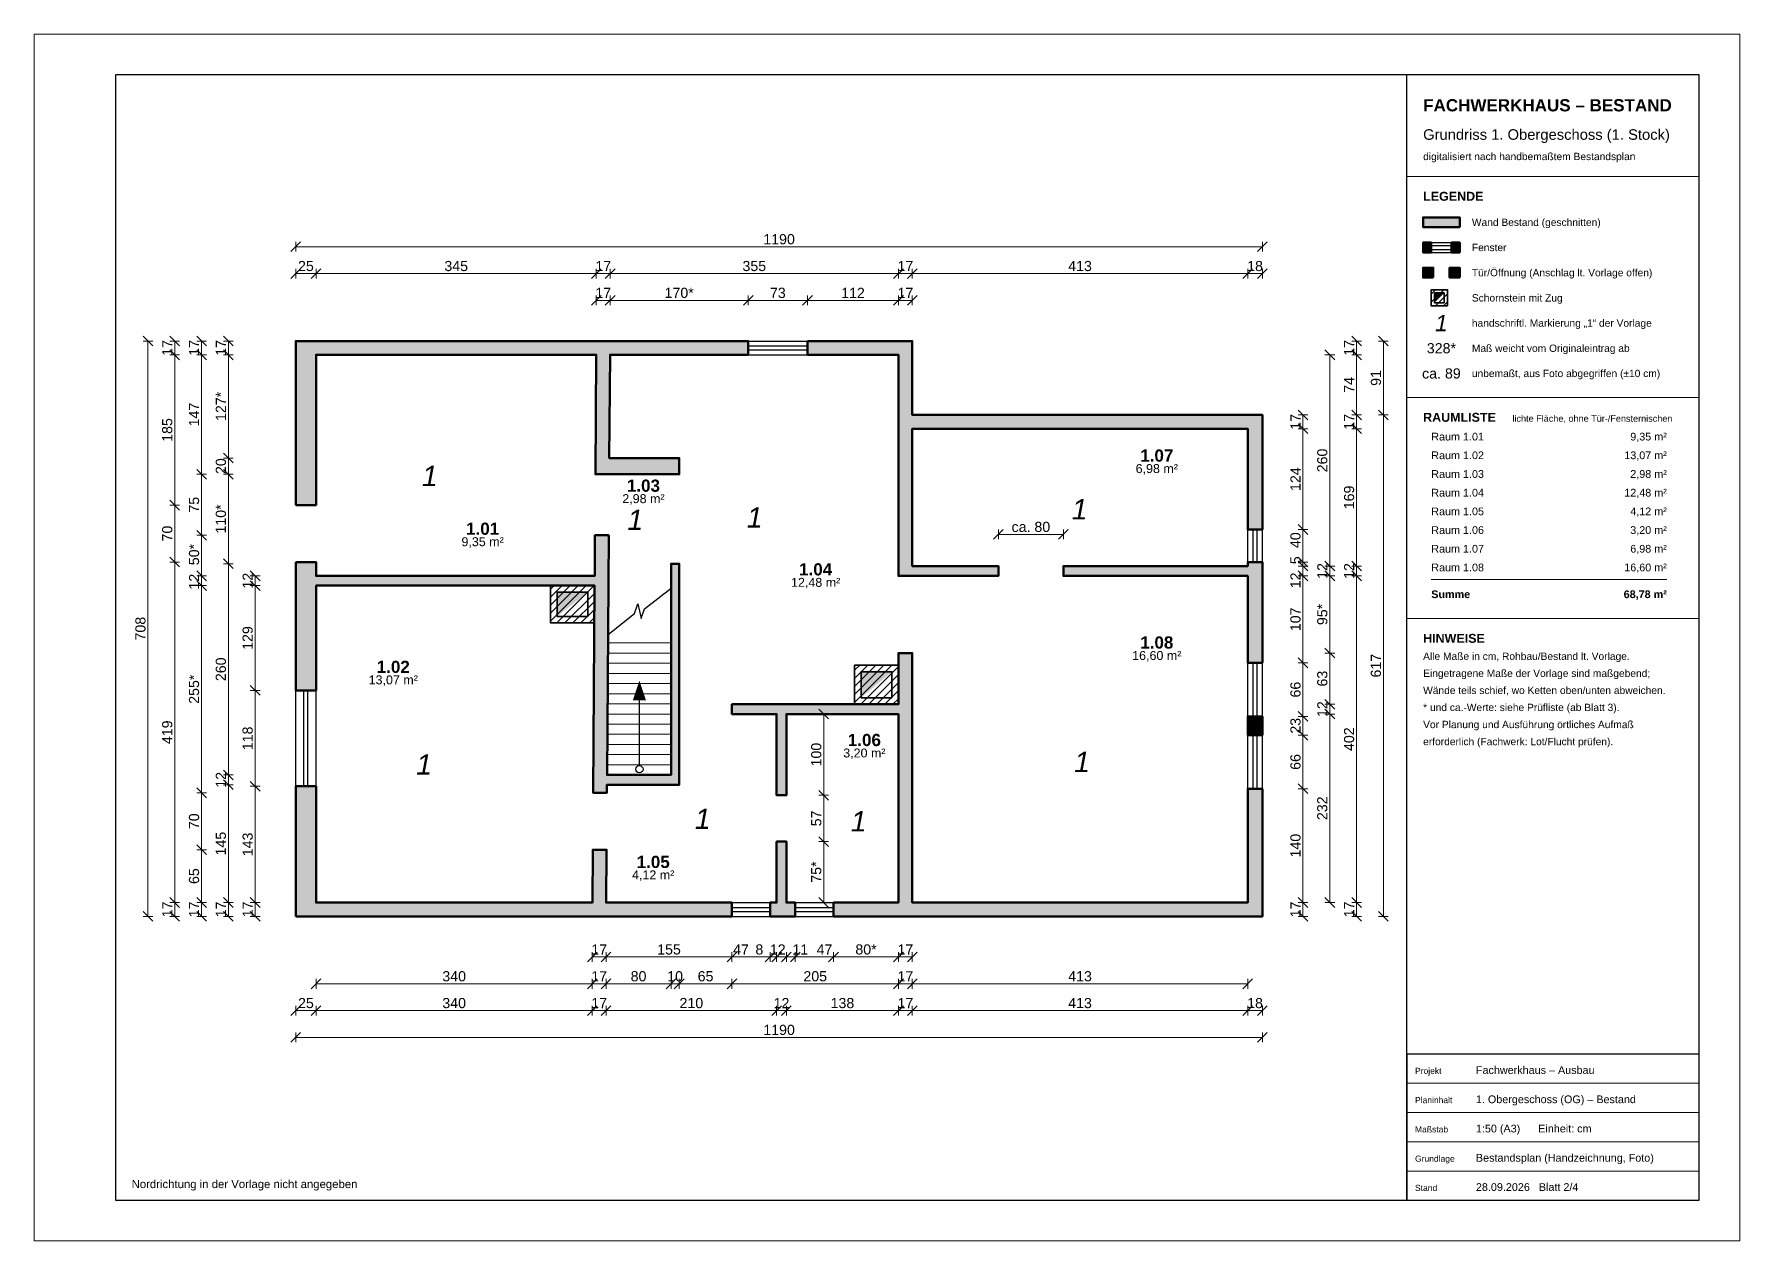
# Model space of a CAD drawing. Header units: centimetres. Extents: x -322 to 1778, y -399 to 1086.
import ezdxf
from ezdxf.enums import TextEntityAlignment as Align

# ---------------------------------------------------------------- set-up
doc = ezdxf.new("R2010")
doc.units = ezdxf.units.CM
for name, color, linetype, lineweight in [('BEMASSUNG', 7, 'Continuous', 18), ('FENSTER', 7, 'Continuous', 25), ('HINWEIS_PRUEFEN', 1, 'Continuous', 18), ('MARKIERUNG_1_VORLAGE', 5, 'Continuous', 25), ('PLANKOPF', 7, 'Continuous', 25), ('PLANKOPF_DUENN', 7, 'Continuous', 13), ('RAUMSTEMPEL', 7, 'Continuous', 18), ('SCHORNSTEIN', 7, 'Continuous', 35), ('TREPPE', 7, 'Continuous', 18), ('TREPPE_LAUFLINIE', 7, 'Continuous', 25), ('WAND', 7, 'Continuous', 50), ('WAND_FUELLUNG', 8, 'Continuous', 0)]:
    doc.layers.add(name, color=color, linetype=linetype, lineweight=lineweight)
doc.styles.add('HAND', font='ariali.ttf')
doc.styles.add('PLAN', font='arial.ttf')
doc.styles.add('PLAN_FETT', font='arialbd.ttf')
doc.dimstyles.new('BESTAND_1_50', dxfattribs={"dimscale": 5, "dimtxt": 2.5, "dimasz": 1.5, "dimexe": 1.2, "dimexo": 0, "dimgap": 0.6, "dimtad": 1, "dimdec": 0, "dimtxsty": 'PLAN', "dimtsz": 1.2, "dimcen": 2.5, "dimclrd": 7, "dimclre": 7, "dimclrt": 7, "dimazin": 3, "dimtfac": 1, "dimtmove": 2, "dimatfit": 3, "dimlwd": 18, "dimlwe": 13})

msp = doc.modelspace()

# ---------------------------------------------------------------- hatches: boundary and pattern name
at = {"layer": 'SCHORNSTEIN'}
h = msp.add_hatch(dxfattribs=at)
h.set_pattern_fill('ANSI31', scale=2.2)
h.paths.add_polyline_path([(1397.9, 751.1), (1397.9, 771.1), (1417.9, 771.1), (1417.9, 751.1)])
h.paths.add_polyline_path([(1413.9, 767.1), (1401.9, 767.1), (1401.9, 755.1), (1413.9, 755.1)], flags=0)
h = msp.add_hatch(color=7, dxfattribs=at)
h.dxf.hatch_style = 1
h.paths.add_polyline_path([(1401.9, 755.1), (1413.9, 767.1), (1401.9, 767.1)])
h = msp.add_hatch(dxfattribs=at)
h.set_pattern_fill('ANSI31', scale=2.2)
h.paths.add_polyline_path([(367.5, 361), (313.7, 361), (313.7, 407), (367.7, 407), (367.7, 384)])
h.paths.add_polyline_path([(359.7, 399), (321.7, 399), (321.7, 369), (359.7, 369)], flags=0)
h = msp.add_hatch(color=7, dxfattribs=at)
h.dxf.hatch_style = 1
h.paths.add_polyline_path([(321.7, 369), (359.7, 399), (321.7, 399)])
h = msp.add_hatch(dxfattribs=at)
h.set_pattern_fill('ANSI31', scale=2.2)
h.paths.add_polyline_path([(688, 261), (688, 309), (742, 309), (742, 261)])
h.paths.add_polyline_path([(734, 301), (696, 301), (696, 269), (734, 269)], flags=0)
h = msp.add_hatch(color=7, dxfattribs=at)
h.dxf.hatch_style = 1
h.paths.add_polyline_path([(696, 269), (734, 301), (696, 301)])
at = {"layer": 'TREPPE_LAUFLINIE'}
h = msp.add_hatch(color=7, dxfattribs=at)
h.dxf.hatch_style = 1
h.paths.add_polyline_path([(415, 266), (431, 266), (423, 290)])
at = {"layer": 'WAND_FUELLUNG', "true_color": 0xcdcdcd}
h = msp.add_hatch(color=7, dxfattribs=at)
h.dxf.hatch_style = 1
h.paths.add_polyline_path([(1432.9, 848.1), (1432.9, 860.1), (1387.9, 860.1), (1387.9, 848.1)])
h = msp.add_hatch(color=7, dxfattribs=at)
h.dxf.hatch_style = 1
h.paths.add_polyline_path([(1397.9, 817.1), (1397.9, 829.1), (1387.9, 829.1), (1387.9, 817.1)])
h = msp.add_hatch(color=7, dxfattribs=at)
h.dxf.hatch_style = 1
h.paths.add_polyline_path([(1432.9, 817.1), (1432.9, 829.1), (1422.9, 829.1), (1422.9, 817.1)])
h = msp.add_hatch(color=7, dxfattribs=at)
h.dxf.hatch_style = 1
h.paths.add_polyline_path([(1400.4, 786.1), (1400.4, 798.1), (1387.9, 798.1), (1387.9, 786.1)])
h = msp.add_hatch(color=7, dxfattribs=at)
h.dxf.hatch_style = 1
h.paths.add_polyline_path([(1432.9, 786.1), (1432.9, 798.1), (1420.4, 798.1), (1420.4, 786.1)])
h = msp.add_hatch(color=7, dxfattribs=at)
h.dxf.hatch_style = 1
h.paths.add_polyline_path([(0, 506), (0, 708), (557, 708), (557, 691), (386.9, 691), (386, 564), (472, 564), (472, 544), (368.8, 544), (369.9, 691), (25, 691), (25, 506)])
h = msp.add_hatch(color=7, dxfattribs=at)
h.dxf.hatch_style = 1
h.paths.add_polyline_path([(630, 708), (759, 708), (759, 617), (1190, 617), (1190, 476), (1172, 476), (1172, 600), (759, 600), (759, 431), (865, 431), (865, 419), (742, 419), (742, 691), (630, 691)])
h = msp.add_hatch(color=7, dxfattribs=at)
h.dxf.hatch_style = 1
h.paths.add_polyline_path([(0, 436), (25, 436), (25, 419), (368, 419), (368.3, 469), (385.3, 469), (383.2, 174), (462, 174), (462, 434), (472, 434), (472, 162), (383.1, 162), (383.1, 152), (366.1, 152), (367.9, 407), (25, 407), (25, 278), (0, 278)])
h = msp.add_hatch(color=7, dxfattribs=at)
h.dxf.hatch_style = 1
h.paths.add_polyline_path([(1190, 312), (1172, 312), (1172, 419), (945, 419), (945, 431), (1172, 431), (1172, 436), (1190, 436)])
h = msp.add_hatch(color=7, dxfattribs=at)
h.dxf.hatch_style = 1
h.paths.add_polyline_path([(1190, 157), (1190, 0), (662, 0), (662, 17), (742, 17), (742, 249), (604, 249), (604, 149), (592, 149), (592, 249), (537, 249), (537, 261), (742, 261), (742, 324), (759, 324), (759, 17), (1172, 17), (1172, 157)])
h = msp.add_hatch(color=7, dxfattribs=at)
h.dxf.hatch_style = 1
h.paths.add_polyline_path([(1190, 223), (1172, 223), (1172, 246), (1190, 246)])
h = msp.add_hatch(color=7, dxfattribs=at)
h.dxf.hatch_style = 1
h.paths.add_polyline_path([(0, 0), (0, 160), (25, 160), (25, 17), (365.1, 17), (365.6, 82), (382.6, 82), (382.1, 17), (537, 17), (537, 0)])
h = msp.add_hatch(color=7, dxfattribs=at)
h.dxf.hatch_style = 1
h.paths.add_polyline_path([(584, 0), (584, 17), (592, 17), (592, 92), (604, 92), (604, 17), (615, 17), (615, 0)])

# ---------------------------------------------------------------- linework, layer by layer
at = {"layer": 'FENSTER'}
for p, q in [((1397.9, 829.1), (1422.9, 829.1)), ((1397.9, 825.6), (1422.9, 825.6)), ((1397.9, 820.6), (1422.9, 820.6)), ((1397.9, 817.1), (1422.9, 817.1))]:
    msp.add_line(p, q, dxfattribs=at)
for points in [[(557, 708), (630, 708)], [(557, 702), (630, 702)], [(557, 697), (557, 702)], [(557, 697), (630, 697)], [(630, 697), (630, 702)], [(557, 691), (630, 691)], [(1172, 436), (1172, 476)], [(1178.5, 436), (1178.5, 476)], [(1178.5, 476), (1183.5, 476)], [(1183.5, 436), (1183.5, 476)], [(1190, 436), (1190, 476)], [(1178.5, 436), (1183.5, 436)], [(1172, 246), (1172, 312)], [(1178.5, 246), (1178.5, 312)], [(1178.5, 312), (1183.5, 312)], [(1183.5, 246), (1183.5, 312)], [(1190, 246), (1190, 312)], [(0, 160), (0, 278)], [(10, 160), (10, 278)], [(10, 278), (15, 278)], [(15, 160), (15, 278)], [(25, 160), (25, 278)], [(1178.5, 246), (1183.5, 246)], [(1172, 157), (1172, 223)], [(1178.5, 157), (1178.5, 223)], [(1178.5, 223), (1183.5, 223)], [(1183.5, 157), (1183.5, 223)], [(1190, 157), (1190, 223)], [(10, 160), (15, 160)], [(1178.5, 157), (1183.5, 157)], [(537, 17), (584, 17)], [(537, 11), (584, 11)], [(537, 6), (537, 11)], [(537, 6), (584, 6)], [(537, 0), (584, 0)], [(584, 6), (584, 11)], [(615, 17), (662, 17)], [(615, 11), (662, 11)], [(615, 6), (615, 11)], [(615, 6), (662, 6)], [(615, 0), (662, 0)], [(662, 6), (662, 11)]]:
    msp.add_lwpolyline(points, dxfattribs=at)
at = {"layer": 'PLANKOPF'}
msp.add_line((1367.9, -349.4), (1367.9, 1035.6), dxfattribs=at)
for points in [[(-222.1, -349.4), (1727.9, -349.4), (1727.9, 1035.6), (-222.1, 1035.6)], [(1367.9, -349.4), (1727.9, -349.4), (1727.9, -169.4), (1367.9, -169.4)]]:
    msp.add_lwpolyline(points, close=True, dxfattribs=at)
at = {"layer": 'PLANKOPF_DUENN'}
for p, q in [((1367.9, 910.6), (1727.9, 910.6)), ((1367.9, 638.6), (1727.9, 638.6)), ((1397.9, 414.6), (1687.9, 414.6)), ((1367.9, 366.6), (1727.9, 366.6)), ((1367.9, -205.4), (1727.9, -205.4)), ((1367.9, -241.4), (1727.9, -241.4)), ((1367.9, -277.4), (1727.9, -277.4)), ((1367.9, -313.4), (1727.9, -313.4)), ((1367.9, -349.4), (1727.9, -349.4))]:
    msp.add_line(p, q, dxfattribs=at)
msp.add_lwpolyline([(-322.1, -399.4), (1777.9, -399.4), (1777.9, 1085.6), (-322.1, 1085.6)], close=True, dxfattribs=at)
at = {"layer": 'SCHORNSTEIN'}
for points in [[(1417.9, 751.1), (1417.9, 771.1), (1397.9, 771.1), (1397.9, 751.1)], [(1413.9, 755.1), (1413.9, 767.1), (1401.9, 767.1), (1401.9, 755.1)], [(367.7, 384), (367.5, 361), (313.7, 361), (313.7, 407), (367.7, 407)], [(359.7, 369), (359.7, 399), (321.7, 399), (321.7, 369)], [(742, 261), (688, 261), (688, 309), (742, 309)], [(734, 269), (734, 301), (696, 301), (696, 269)]]:
    msp.add_lwpolyline(points, close=True, dxfattribs=at)
at = {"layer": 'TREPPE'}
for p, q in [((384.4, 336.5), (462, 336.5)), ((384.3, 324), (462, 324)), ((384.1, 299), (462, 299)), ((384.2, 311.5), (462, 311.5)), ((383.9, 274), (462, 274)), ((384, 286.5), (462, 286.5)), ((383.8, 261.5), (462, 261.5)), ((383.7, 236.5), (462, 236.5)), ((383.8, 249), (462, 249)), ((383.5, 211.5), (462, 211.5)), ((383.6, 224), (462, 224)), ((383.4, 199), (462, 199)), ((383.2, 174), (462, 174)), ((383.3, 186.5), (462, 186.5))]:
    msp.add_line(p, q, dxfattribs=at)
at = {"layer": 'TREPPE_LAUFLINIE'}
msp.add_line((423, 185.5), (423, 268), dxfattribs=at)
msp.add_lwpolyline([(384.5, 347), (417.2, 372.5), (421.2, 384.5), (425.2, 366.5), (429.2, 378.5), (462, 404)], dxfattribs=at)
msp.add_circle((423, 181), 4.5, dxfattribs=at)
at = {"layer": 'WAND'}
for points in [[(1432.9, 848.1), (1432.9, 860.1), (1387.9, 860.1), (1387.9, 848.1)], [(1397.9, 817.1), (1397.9, 829.1), (1387.9, 829.1), (1387.9, 817.1)], [(1432.9, 817.1), (1432.9, 829.1), (1422.9, 829.1), (1422.9, 817.1)], [(1400.4, 786.1), (1400.4, 798.1), (1387.9, 798.1), (1387.9, 786.1)], [(1432.9, 786.1), (1432.9, 798.1), (1420.4, 798.1), (1420.4, 786.1)], [(0, 506), (0, 708), (557, 708), (557, 691), (386.9, 691), (386, 564), (472, 564), (472, 544), (368.8, 544), (369.9, 691), (25, 691), (25, 506)], [(630, 708), (759, 708), (759, 617), (1190, 617), (1190, 476), (1172, 476), (1172, 600), (759, 600), (759, 431), (865, 431), (865, 419), (742, 419), (742, 691), (630, 691)], [(0, 436), (25, 436), (25, 419), (368, 419), (368.3, 469), (385.3, 469), (383.2, 174), (462, 174), (462, 434), (472, 434), (472, 162), (383.1, 162), (383.1, 152), (366.1, 152), (367.9, 407), (25, 407), (25, 278), (0, 278)], [(1190, 312), (1172, 312), (1172, 419), (945, 419), (945, 431), (1172, 431), (1172, 436), (1190, 436)], [(1190, 157), (1190, 0), (662, 0), (662, 17), (742, 17), (742, 249), (604, 249), (604, 149), (592, 149), (592, 249), (537, 249), (537, 261), (742, 261), (742, 324), (759, 324), (759, 17), (1172, 17), (1172, 157)], [(1190, 223), (1172, 223), (1172, 246), (1190, 246)], [(0, 0), (0, 160), (25, 160), (25, 17), (365.1, 17), (365.6, 82), (382.6, 82), (382.1, 17), (537, 17), (537, 0)], [(584, 0), (584, 17), (592, 17), (592, 92), (604, 92), (604, 17), (615, 17), (615, 0)]]:
    msp.add_lwpolyline(points, close=True, dxfattribs=at)

# ---------------------------------------------------------------- texts
at = {"layer": 'BEMASSUNG', "style": 'PLAN'}
for s, p in [('328*', (1410.4, 699.1)), ('ca. 89', (1410.4, 668.1))]:
    msp.add_text(s, height=12.5, dxfattribs=at).set_placement(p, align=Align.MIDDLE_CENTER)
at = {"layer": 'HINWEIS_PRUEFEN', "true_color": 0xc81e1e, "style": 'PLAN'}
msp.add_text('Nordrichtung in der Vorlage nicht angegeben', height=10, dxfattribs=at).set_placement((-202.1, -334.4))
at = {"layer": 'MARKIERUNG_1_VORLAGE', "true_color": 0x1e46c8, "style": 'HAND'}
for height, p in [(20, (1410.4, 730.1)), (25, (165, 542)), (25, (965, 501)), (25, (418, 488)), (25, (565, 491)), (25, (158, 187)), (25, (968, 190)), (25, (501, 120)), (25, (693, 117))]:
    msp.add_text('1', height=height, dxfattribs=at).set_placement(p, align=Align.MIDDLE_CENTER)
at = {"layer": 'PLANKOPF'}
for s, height, style, p in [('FACHWERKHAUS – BESTAND', 15, 'PLAN_FETT', (1387.9, 990.6)), ('Grundriss 1. Obergeschoss (1. Stock)', 13, 'PLAN', (1387.9, 955.6)), ('digitalisiert nach handbemaßtem Bestandsplan', 9, 'PLAN', (1387.9, 930.6)), ('LEGENDE', 11, 'PLAN_FETT', (1387.9, 880.6)), ('Wand Bestand (geschnitten)', 9, 'PLAN', (1447.9, 849.6)), ('Fenster', 9, 'PLAN', (1447.9, 818.6)), ('Tür/Öffnung (Anschlag lt. Vorlage offen)', 9, 'PLAN', (1447.9, 787.6)), ('Schornstein mit Zug', 9, 'PLAN', (1447.9, 756.6)), ('handschriftl. Markierung „1“ der Vorlage', 9, 'PLAN', (1447.9, 725.6)), ('Maß weicht vom Originaleintrag ab', 9, 'PLAN', (1447.9, 694.6)), ('unbemaßt, aus Foto abgegriffen (±10 cm)', 9, 'PLAN', (1447.9, 663.6)), ('RAUMLISTE', 11, 'PLAN_FETT', (1387.9, 608.6)), ('lichte Fläche, ohne Tür-/Fensternischen', 8, 'PLAN', (1497.9, 608.6)), ('Raum 1.01', 9.5, 'PLAN', (1397.9, 585.6)), ('Raum 1.02', 9.5, 'PLAN', (1397.9, 562.6)), ('Raum 1.03', 9.5, 'PLAN', (1397.9, 539.6)), ('Raum 1.04', 9.5, 'PLAN', (1397.9, 516.6)), ('Raum 1.05', 9.5, 'PLAN', (1397.9, 493.6)), ('Raum 1.06', 9.5, 'PLAN', (1397.9, 470.6)), ('Raum 1.07', 9.5, 'PLAN', (1397.9, 447.6)), ('Raum 1.08', 9.5, 'PLAN', (1397.9, 424.6)), ('Summe', 9.5, 'PLAN_FETT', (1397.9, 391.6)), ('HINWEISE', 11, 'PLAN_FETT', (1387.9, 336.6)), ('Alle Maße in cm, Rohbau/Bestand lt. Vorlage.', 9, 'PLAN', (1387.9, 315.6)), ('Eingetragene Maße der Vorlage sind maßgebend;', 9, 'PLAN', (1387.9, 294.6)), ('Wände teils schief, wo Ketten oben/unten abweichen.', 9, 'PLAN', (1387.9, 273.6)), ('* und ca.-Werte: siehe Prüfliste (ab Blatt 3).', 9, 'PLAN', (1387.9, 252.6)), ('Vor Planung und Ausführung örtliches Aufmaß', 9, 'PLAN', (1387.9, 231.6)), ('erforderlich (Fachwerk: Lot/Flucht prüfen).', 9, 'PLAN', (1387.9, 210.6)), ('Projekt', 7.5, 'PLAN', (1377.9, -193.9)), ('Fachwerkhaus – Ausbau', 9.5, 'PLAN', (1452.9, -193.9)), ('Planinhalt', 7.5, 'PLAN', (1377.9, -229.9)), ('1. Obergeschoss (OG) – Bestand', 9.5, 'PLAN', (1452.9, -229.9)), ('Maßstab', 7.5, 'PLAN', (1377.9, -265.9)), ('1:50 (A3)      Einheit: cm', 9.5, 'PLAN', (1452.9, -265.9)), ('Grundlage', 7.5, 'PLAN', (1377.9, -301.9)), ('Bestandsplan (Handzeichnung, Foto)', 9.5, 'PLAN', (1452.9, -301.9)), ('Stand', 7.5, 'PLAN', (1377.9, -337.9)), ('28.09.2026   Blatt 2/4', 9.5, 'PLAN', (1452.9, -337.9))]:
    msp.add_text(s, height=height, dxfattribs=dict(at, style=style)).set_placement(p)
for s, style, p in [('9,35 m²', 'PLAN', (1687.9, 585.6)), ('13,07 m²', 'PLAN', (1687.9, 562.6)), ('2,98 m²', 'PLAN', (1687.9, 539.6)), ('12,48 m²', 'PLAN', (1687.9, 516.6)), ('4,12 m²', 'PLAN', (1687.9, 493.6)), ('3,20 m²', 'PLAN', (1687.9, 470.6)), ('6,98 m²', 'PLAN', (1687.9, 447.6)), ('16,60 m²', 'PLAN', (1687.9, 424.6)), ('68,78 m²', 'PLAN_FETT', (1687.9, 391.6))]:
    msp.add_text(s, height=9.5, dxfattribs=dict(at, style=style)).set_placement(p, align=Align.RIGHT)
at = {"layer": 'RAUMSTEMPEL'}
for s, height, style, p in [('1.07', 15, 'PLAN_FETT', (1060, 567)), ('6,98 m²', 11, 'PLAN', (1060, 551)), ('1.03', 15, 'PLAN_FETT', (428, 530)), ('2,98 m²', 11, 'PLAN', (428, 514)), ('1.01', 15, 'PLAN_FETT', (230, 477)), ('9,35 m²', 11, 'PLAN', (230, 461)), ('1.04', 15, 'PLAN_FETT', (640, 427)), ('12,48 m²', 11, 'PLAN', (640, 411)), ('1.08', 15, 'PLAN_FETT', (1060, 337)), ('16,60 m²', 11, 'PLAN', (1060, 321)), ('13,07 m²', 11, 'PLAN', (120, 291)), ('1.02', 15, 'PLAN_FETT', (120, 307)), ('1.06', 15, 'PLAN_FETT', (700, 217)), ('3,20 m²', 11, 'PLAN', (700, 201)), ('1.05', 15, 'PLAN_FETT', (440, 67)), ('4,12 m²', 11, 'PLAN', (440, 51))]:
    msp.add_text(s, height=height, dxfattribs=dict(at, style=style)).set_placement(p, align=Align.MIDDLE_CENTER)

# ---------------------------------------------------------------- dimensions: what is measured, and where the dimension line sits
at = {"layer": 'BEMASSUNG'}
for base, p1, p2, location in [((0, 824), (0, 830), (1190, 830), (595, 833.2)), ((0, 791), (0, 797), (25, 797), (12.5, 800.2)), ((25, 791), (25, 797), (370, 797), (197.5, 800.2)), ((370, 791), (370, 797), (387, 797), (378.5, 800.2)), ((387, 791), (387, 797), (742, 797), (564.5, 800.2)), ((742, 791), (742, 797), (759, 797), (750.5, 800.2)), ((759, 791), (759, 797), (1172, 797), (965.5, 800.2)), ((1172, 791), (1172, 797), (1190, 797), (1181, 800.2)), ((370, 758), (370, 764), (387, 764), (378.5, 767.2)), ((557, 758), (557, 764), (630, 764), (593.5, 767.2)), ((630, 758), (630, 764), (742, 764), (686, 767.2)), ((742, 758), (742, 764), (759, 764), (750.5, 767.2)), ((365, -50), (365, -56), (382, -56), (373.5, -40.8)), ((382, -50), (382, -56), (537, -56), (459.5, -40.8)), ((537, -50), (537, -56), (584, -56), (548.1, -40.8)), ((584, -50), (584, -56), (592, -56), (570.7, -40.8)), ((592, -50), (592, -56), (604, -56), (593.4, -40.8)), ((604, -50), (604, -56), (615, -56), (621.1, -40.8)), ((615, -50), (615, -56), (662, -56), (650.9, -40.8)), ((742, -50), (742, -56), (759, -56), (750.5, -40.8)), ((25, -83), (25, -89), (365, -89), (195, -73.8)), ((365, -83), (365, -89), (382, -89), (373.5, -73.8)), ((382, -83), (382, -89), (462, -89), (422, -73.8)), ((462, -83), (462, -89), (472, -89), (467, -73.8)), ((472, -83), (472, -89), (537, -89), (504.5, -73.8)), ((537, -83), (537, -89), (742, -89), (639.5, -73.8)), ((742, -83), (742, -89), (759, -89), (750.5, -73.8)), ((759, -83), (759, -89), (1172, -89), (965.5, -73.8)), ((0, -116), (0, -122), (25, -122), (12.5, -106.8)), ((25, -116), (25, -122), (365, -122), (195, -106.8)), ((365, -116), (365, -122), (382, -122), (373.5, -106.8)), ((382, -116), (382, -122), (592, -122), (487, -106.8)), ((592, -116), (592, -122), (604, -122), (598, -106.8)), ((604, -116), (604, -122), (742, -122), (673, -106.8)), ((742, -116), (742, -122), (759, -122), (750.5, -106.8)), ((759, -116), (759, -122), (1172, -122), (965.5, -106.8)), ((1172, -116), (1172, -122), (1190, -122), (1181, -106.8)), ((0, -149), (0, -155), (1190, -155), (595, -139.8))]:
    msp.add_linear_dim(base=base, p1=p1, p2=p2, location=location, dimstyle='BESTAND_1_50', override={"dimtmove": 2}, dxfattribs=at).render()
for base, p1, p2, location, text in [((387, 758), (387, 764), (557, 764), (472, 767.2), '170*'), ((865, 470), (865, 476), (945, 476), (905, 479.2), 'ca. 80'), ((662, -50), (662, -56), (742, -56), (702, -40.8), '80*')]:
    msp.add_linear_dim(base=base, p1=p1, p2=p2, location=location, text=text, dimstyle='BESTAND_1_50', override={"dimtmove": 2}, dxfattribs=at).render()
for base, p1, p2, location in [((-182, 0), (-188, 0), (-188, 708), (-191.2, 354)), ((-149, 691), (-155, 691), (-155, 708), (-158.2, 699.5)), ((-116, 691), (-122, 691), (-122, 708), (-125.2, 699.5)), ((-83, 691), (-89, 691), (-89, 708), (-92.2, 699.5)), ((1306, 691), (1312, 691), (1312, 708), (1296.8, 699.5)), ((1339, 617), (1345, 617), (1345, 708), (1329.8, 662.5)), ((-149, 506), (-155, 506), (-155, 691), (-158.2, 598.5)), ((-116, 544), (-122, 544), (-122, 691), (-125.2, 617.5)), ((1273, 431), (1279, 431), (1279, 691), (1263.8, 561)), ((1306, 617), (1312, 617), (1312, 691), (1296.8, 654)), ((1240, 600), (1246, 600), (1246, 617), (1230.8, 608.5)), ((1306, 600), (1312, 600), (1312, 617), (1296.8, 608.5)), ((1339, 0), (1345, 0), (1345, 617), (1329.8, 308.5)), ((1240, 476), (1246, 476), (1246, 600), (1230.8, 538)), ((1306, 431), (1312, 431), (1312, 600), (1296.8, 515.5)), ((-83, 544), (-89, 544), (-89, 564), (-92.2, 554)), ((-116, 469), (-122, 469), (-122, 544), (-125.2, 506.5)), ((-149, 436), (-155, 436), (-155, 506), (-158.2, 471)), ((1240, 436), (1246, 436), (1246, 476), (1230.8, 462.9)), ((-149, 17), (-155, 17), (-155, 436), (-158.2, 226.5)), ((1240, 431), (1246, 431), (1246, 436), (1230.8, 438.2)), ((-116, 407), (-122, 407), (-122, 419), (-125.2, 411.8)), ((-83, 174), (-89, 174), (-89, 434), (-92.2, 304)), ((-50, 407), (-56, 407), (-56, 419), (-59.2, 413)), ((1240, 419), (1246, 419), (1246, 431), (1230.8, 413.4)), ((1240, 312), (1246, 312), (1246, 419), (1230.8, 365.5)), ((1273, 419), (1279, 419), (1279, 431), (1263.8, 425)), ((1306, 419), (1312, 419), (1312, 431), (1296.8, 425)), ((1306, 17), (1312, 17), (1312, 419), (1296.8, 218)), ((-50, 278), (-56, 278), (-56, 407), (-59.2, 342.5)), ((1240, 246), (1246, 246), (1246, 312), (1230.8, 279)), ((1273, 261), (1279, 261), (1279, 324), (1263.8, 292.5)), ((-50, 160), (-56, 160), (-56, 278), (-59.2, 219)), ((650, 149), (656, 149), (656, 249), (640.8, 199)), ((1240, 223), (1246, 223), (1246, 246), (1230.8, 234.5)), ((1273, 249), (1279, 249), (1279, 261), (1263.8, 255)), ((1273, 17), (1279, 17), (1279, 249), (1263.8, 133)), ((1240, 157), (1246, 157), (1246, 223), (1230.8, 190)), ((-83, 162), (-89, 162), (-89, 174), (-92.2, 168)), ((-83, 17), (-89, 17), (-89, 162), (-92.2, 89.5)), ((-116, 82), (-122, 82), (-122, 152), (-125.2, 117)), ((-50, 17), (-56, 17), (-56, 160), (-59.2, 88.5)), ((650, 92), (656, 92), (656, 149), (640.8, 120.5)), ((1240, 17), (1246, 17), (1246, 157), (1230.8, 87)), ((-116, 17), (-122, 17), (-122, 82), (-125.2, 49.5)), ((-149, 0), (-155, 0), (-155, 17), (-158.2, 8.5)), ((-116, 0), (-122, 0), (-122, 17), (-125.2, 8.5)), ((-83, 0), (-89, 0), (-89, 17), (-92.2, 8.5)), ((-50, 0), (-56, 0), (-56, 17), (-59.2, 8.5)), ((1240, 0), (1246, 0), (1246, 17), (1230.8, 8.5)), ((1306, 0), (1312, 0), (1312, 17), (1296.8, 8.5))]:
    msp.add_linear_dim(base=base, p1=p1, p2=p2, angle=90, location=location, dimstyle='BESTAND_1_50', override={"dimtmove": 2}, dxfattribs=at).render()
for base, p1, p2, location, text in [((-83, 564), (-89, 564), (-89, 691), (-92.2, 627.5), '127*'), ((-83, 434), (-89, 434), (-89, 544), (-92.2, 489), '110*'), ((-116, 419), (-122, 419), (-122, 469), (-125.2, 445.2), '50*'), ((1273, 324), (1279, 324), (1279, 419), (1263.8, 371.5), '95*'), ((-116, 152), (-122, 152), (-122, 407), (-125.2, 279.5), '255*'), ((650, 17), (656, 17), (656, 92), (640.8, 54.5), '75*')]:
    msp.add_linear_dim(base=base, p1=p1, p2=p2, angle=90, location=location, text=text, dimstyle='BESTAND_1_50', override={"dimtmove": 2}, dxfattribs=at).render()

doc.saveas('drawing.dxf')
